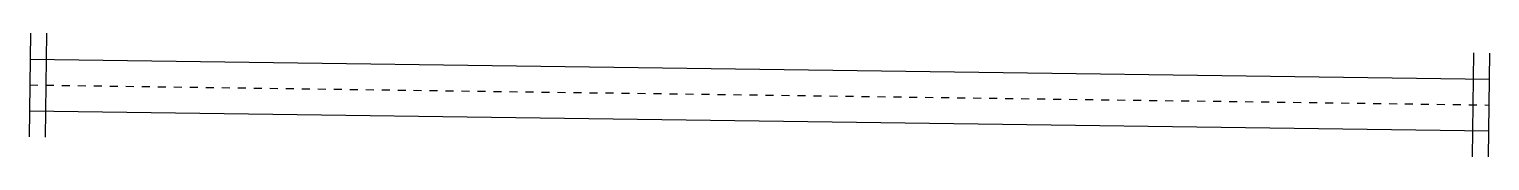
# Model space of a CAD drawing. Header units: inches. Extents: x 1 to 19.3, y 1.4 to 2.9.
import ezdxf

# ---------------------------------------------------------------- set-up
doc = ezdxf.new("R2010")
doc.units = ezdxf.units.IN
doc.header["$MEASUREMENT"] = 0
doc.linetypes.add('DASHED', pattern=[0.15, 0.1, -0.05])
doc.layers.add('XTRKCAD3', color=7, linetype='CONTINUOUS')

msp = doc.modelspace()

# ---------------------------------------------------------------- linework, layer by layer
at = {"layer": 'XTRKCAD3', "linetype": 'CONTINUOUS'}
for p, q in [((1.008898, 2.899539), (0.991102, 1.600461)), ((1.208879, 2.8968), (1.191083, 1.597721)), ((1.004449, 2.57477), (19.254449, 2.32477)), ((19.041121, 1.3532), (19.058917, 2.652279)), ((19.241102, 1.350461), (19.258898, 2.649539)), ((0.995551, 1.92523), (19.245551, 1.67523))]:
    msp.add_line(p, q, dxfattribs=at)
at = {"layer": 'XTRKCAD3', "linetype": 'DASHED'}
msp.add_line((1, 2.25), (19.25, 2), dxfattribs=at)

doc.saveas('drawing.dxf')
